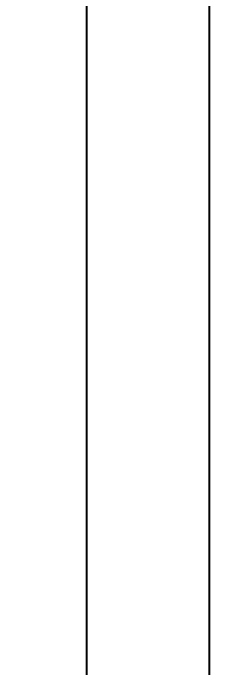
# Model space of a CAD drawing. Header units: millimetres. Extents: x 51249 to 2766742, y -599687 to -1280.
# Drawn here: x 54258.1 to 54338.8, y -119781.6 to -119546.2 of the extents above; entities that cross this region are included whole.
import ezdxf

# ---------------------------------------------------------------- set-up
doc = ezdxf.new("R2010")
doc.units = ezdxf.units.MM
doc.header["$LTSCALE"] = 10
doc.header["$PDMODE"] = 3
doc.layers.add('D-Detail(节点图层)', color=134, linetype='Continuous')
doc.styles.add('DIM', font='SimSun.ttf', dxfattribs={"width": 0.7})
doc.dimstyles.new('10', dxfattribs={"dimscale": 10, "dimtxt": 2, "dimasz": 1, "dimexe": 1, "dimexo": 1, "dimgap": 0.5, "dimtad": 1, "dimdec": 0, "dimzin": 0, "dimdsep": 46, "dimtxsty": 'DIM', "dimblk": 'ARCHTICK', "dimcen": 0, "dimclrd": 5, "dimclre": 5, "dimclrt": 35, "dimadec": 0, "dimazin": 0, "dimtfac": 0.5, "dimtdec": 0, "dimtix": 1, "dimtmove": 2, "dimatfit": 2, "dimldrblk": 'A', "dimfxl": 0, "dimtolj": 1, "dimtzin": 0, "dimlwd": -1, "dimlwe": -1, "dimarcsym": 0})

# ---------------------------------------------------------------- blocks, each defined once
blk = doc.blocks.new('_ArchTick')
at = {"color": 0, "linetype": 'ByBlock', "const_width": 0.15}
blk.add_lwpolyline([(-0.5, -0.5), (0.5, 0.5)], dxfattribs=at)
blk = doc.blocks.new('*D1053')
at = {"layer": 'D-Detail(节点图层)', "color": 5, "ltscale": 0.15}
for p, q in [((54244.68165237131, -119482.0585415549, 1.053556912841826e-09), (54294.68165237131, -119482.0585415549, 1.053556912841826e-09)), ((54284.68165237131, -121582.0586936261, 1.053556912841826e-09), (54284.68165237131, -119482.0585415549, 1.053556912841826e-09)), ((54244.68165237131, -121582.0586936261, 1.053556912841826e-09), (54294.68165237131, -121582.0586936261, 1.053556912841826e-09))]:
    blk.add_line(p, q, dxfattribs=at)
at = {"layer": 'Defpoints', "color": 0, "ltscale": 0.15}
for p in [(54197.1431383998, -119482.0585415549, 1.294460862601289e-09), (54284.68165237131, -119482.0585415549, 1.053556912841826e-09), (54197.14388318837, -121582.0586936261, 1.801990652484148e-07)]:
    blk.add_point(p, dxfattribs=at)
at = {"layer": 'D-Detail(节点图层)', "color": 5, "ltscale": 0.15, "xscale": 10, "yscale": 10, "zscale": 10}
for p, rotation in [((54284.68165237131, -119482.0585415549, 1.053556912841826e-09), 90), ((54284.68165237131, -121582.0586936261, 1.053556912841826e-09), 270)]:
    blk.add_blockref('_ArchTick', p, dxfattribs=dict(at, rotation=rotation))
at = {"layer": 'D-Detail(节点图层)', "color": 35, "ltscale": 0.15, "insert": (54269.68165237133, -120532.0586175905, 1.053556912841826e-09), "char_height": 20, "attachment_point": 5, "rotation": 90, "style": 'DIM'}
blk.add_mtext('\\A1;2100', dxfattribs=at)
blk = doc.blocks.new('A')
for p, q in [((-1.435067392276324, 1.147654099946521), (-1.089590771724033, 1.437450103912852)), ((-1.089590771724033, 1.437450103912852), (0, 0)), ((-1.435067392276324, 1.147654099946521), (-0.3688396396728422, 0)), ((-0.3688396396728422, 3.637978807091713e-12), (-2.127066897330224, 0)), ((-1.435067392276324, -1.147654099946521), (-0.3688396396728422, 0)), ((-1.089590771724033, -1.437450103912852), (0, 0)), ((-1.435067392276324, -1.147654099946521), (-1.089590771724033, -1.437450103912852))]:
    blk.add_line(p, q)
for points in [[(-1.435067392276324, 1.147654099946521), (-1.089590771724033, 1.437450103912852), (-0.3688396396728422, 0), (0, 0)], [(-1.435067392276324, -1.147654099946521), (-1.089590771724033, -1.437450103912852), (-0.3688396396728422, 0), (0, 0)]]:
    blk.add_solid(points)
blk = doc.blocks.new('*D1061')
at = {"layer": 'D-Detail(节点图层)', "color": 5, "ltscale": 0.15}
for p, q in [((54288.75920856929, -119467.058478421, 1.053556912841826e-09), (54338.75920856929, -119467.058478421, 1.053556912841826e-09)), ((54328.75920856929, -119467.058478421, 1.053556912841826e-09), (54328.75920856929, -121582.0587100409, 1.053556912841826e-09)), ((54288.75920856929, -121582.0587100409, 1.053556912841826e-09), (54338.75920856929, -121582.0587100409, 1.053556912841826e-09))]:
    blk.add_line(p, q, dxfattribs=at)
at = {"layer": 'Defpoints', "color": 0, "ltscale": 0.15}
for p in [(54197.14314661914, -119467.058478421, 1.294461643730053e-09), (54197.14496571551, -121582.0587100409, 9.671317260644188e-08), (54328.75920856929, -121582.0587100409, 1.053556912841826e-09)]:
    blk.add_point(p, dxfattribs=at)
at = {"layer": 'D-Detail(节点图层)', "color": 5, "ltscale": 0.15, "xscale": 10, "yscale": 10, "zscale": 10}
for p, rotation in [((54328.75920856929, -119467.058478421, 1.053556912841826e-09), 90), ((54328.75920856929, -121582.0587100409, 1.053556912841826e-09), 270)]:
    blk.add_blockref('_ArchTick', p, dxfattribs=dict(at, rotation=rotation))
at = {"layer": 'D-Detail(节点图层)', "color": 35, "ltscale": 0.15, "insert": (54313.75920856931, -120524.5585942309, 1.053556912841826e-09), "char_height": 20, "attachment_point": 5, "rotation": 90, "style": 'DIM'}
blk.add_mtext('\\A1;2115', dxfattribs=at)

msp = doc.modelspace()

# ---------------------------------------------------------------- dimensions: what is measured, and where the dimension line sits
at = {"layer": 'D-Detail(节点图层)', "color": 251, "ltscale": 0.15}
dim = msp.add_aligned_dim(p1=(54197.14314661914, -119467.058478421, 1.294461643730053e-09), p2=(54197.14496571551, -121582.0587100409, 9.671317260644188e-08), distance=131.61424285373002, dimstyle='10', dxfattribs=at)
dim.commit()
dim.dimension.update_dxf_attribs({"geometry": '*D1061', "text_midpoint": (54313.75920856931, -120524.5585942309, 1.053556912841826e-09)})
dim = msp.add_linear_dim(base=(54284.68165237131, -119482.0585415549, 1.053556912841826e-09), p1=(54197.14388318837, -121582.0586936261, 1.801990652484148e-07), p2=(54197.1431383998, -119482.0585415549, 1.294460862601289e-09), angle=90, dimstyle='10', dxfattribs=at)
dim.commit()
dim.dimension.update_dxf_attribs({"geometry": '*D1053', "text_midpoint": (54269.68165237133, -120532.0586175905, 1.053556912841826e-09)})

doc.saveas('drawing.dxf')
